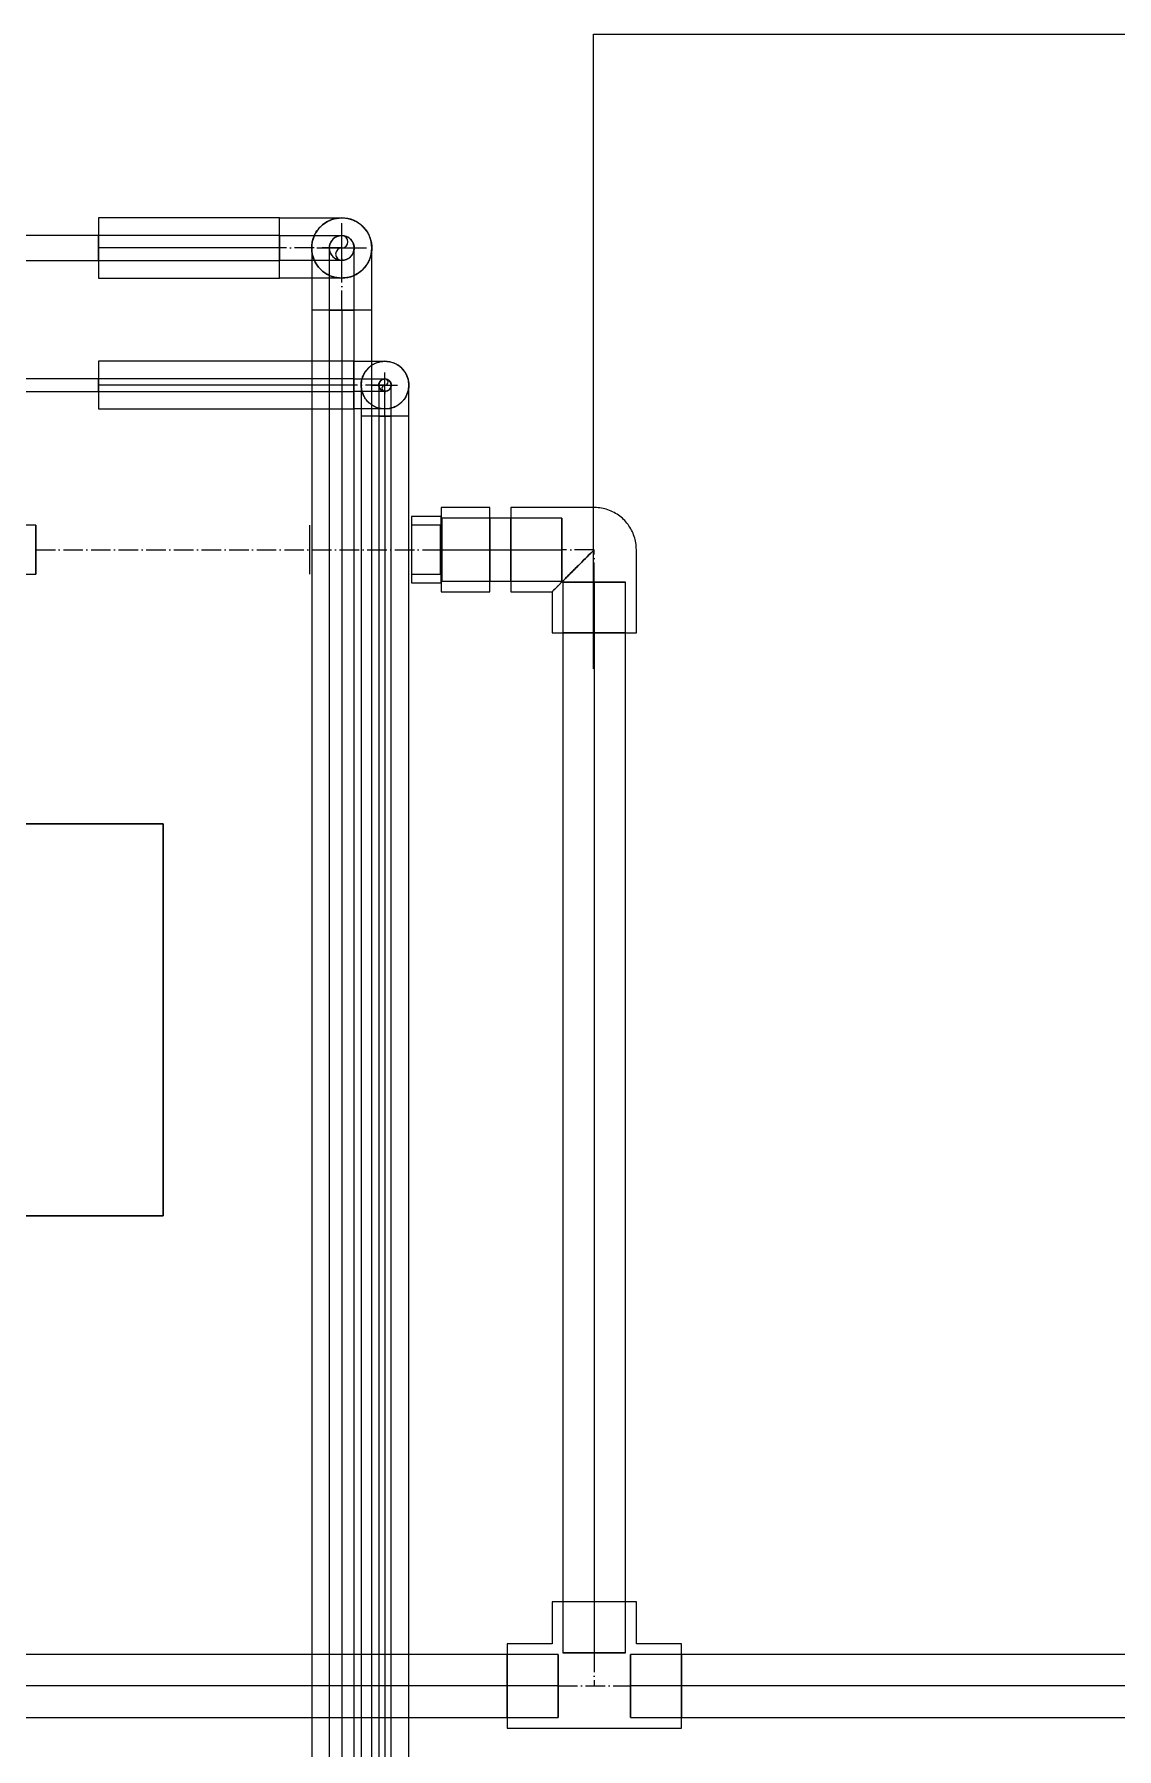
# Model space of a CAD drawing. Header units: millimetres. Extents: x -88595 to 880822, y -1054509 to -148035.
# Drawn here: x 417595 to 418148, y -271455 to -270580 of the extents above; entities that cross this region are included whole.
import ezdxf

# ---------------------------------------------------------------- set-up
doc = ezdxf.new("R2010")
doc.units = ezdxf.units.MM
doc.linetypes.add('$7$ADSK_Осевая', pattern=[14, 10, -2, 0, -2])
doc.linetypes.add('$9$ADSK_Осевая', pattern=[14, 10, -2, 0, -2])
for name, color, linetype, lineweight in [('Изоляция', 7, 'Continuous', 18), ('Марки', 7, 'Continuous', 20), ('Оборудование', 7, 'Continuous', 18), ('Трубопровод', 7, 'Continuous', 18), ('Трубопроводы', 7, 'Continuous', 18)]:
    doc.layers.add(name, color=color, linetype=linetype, lineweight=lineweight)

# ---------------------------------------------------------------- blocks, each defined once
blk = doc.blocks.new('$0$ADSK_Канальный блок кондиционера1 - AD122MJERAB-3267588-В_Координация_3 этаж ОВ3')
at = {"layer": 'Оборудование', "color": 150, "true_color": 0x0080ff}
for p, q in [((432, 587.35), (375, 587.35)), ((432, 574.65), (432, 587.35)), ((432, 574.65), (432, 587.35)), ((375, 574.65), (432, 574.65)), ((432, 514.17), (375, 514.17)), ((375, 507.82), (432, 507.82)), ((432, 507.82), (432, 514.17)), ((432, 507.82), (432, 514.17)), ((400, 439.5), (375, 439.5)), ((400, 414.5), (400, 439.5)), ((400, 414.5), (400, 439.5)), ((375, 414.5), (400, 414.5)), ((465, 287), (375, 287)), ((375, 287), (465, 287)), ((465, 87), (465, 287)), ((465, 287), (465, 87)), ((375, 87), (465, 87)), ((465, 87), (375, 87))]:
    blk.add_line(p, q, dxfattribs=at)
blk = doc.blocks.new('$0$ADSK_МедьПайка_Отвод-гнутая труба - Отвод _гнутая труба_-V53-В_Координация_3 этаж ОВ3')
at = {"layer": 'Трубопроводы', "color": 134, "true_color": 0x00a6a6}
for p, q in [((-5013.97, -7600.93), (-5013.97, -7607.28)), ((-5013.97, -7607.28), (-5013.97, -7613.63))]:
    blk.add_line(p, q, dxfattribs=at)
at = {"layer": 'Трубопроводы', "color": 134, "true_color": 0x00a6a6, "flags": 128}
for points in [[(-5013.97, -7600.93), (-5012.7, -7600.93), (-5011.43, -7600.93), (-5010.16, -7600.93), (-5008.91, -7600.93), (-5007.66, -7600.93), (-5006.42, -7600.93), (-5005.19, -7600.93), (-5003.98, -7600.93), (-5002.78, -7600.93), (-5001.6, -7600.93), (-5000.44, -7600.93), (-4999.3, -7600.93), (-4998.19, -7600.93), (-4997.1, -7600.93), (-4996.04, -7600.93), (-4995, -7600.93), (-4994, -7600.93), (-4993.03, -7600.93), (-4992.09, -7600.93), (-4991.19, -7600.93), (-4990.32, -7600.93), (-4989.49, -7600.93), (-4988.71, -7600.93), (-4987.96, -7600.93), (-4987.25, -7600.93), (-4986.58, -7600.93), (-4985.96, -7600.93), (-4985.39, -7600.93), (-4984.86, -7600.93), (-4984.37, -7600.93), (-4983.94, -7600.93), (-4983.55, -7600.93), (-4983.21, -7600.93), (-4982.92, -7600.93), (-4982.68, -7600.93), (-4982.49, -7600.93), (-4982.35, -7600.93), (-4982.26, -7600.93), (-4982.22, -7600.93)], [(-4988.57, -7607.28), (-4988.56, -7607.03), (-4988.55, -7606.77), (-4988.52, -7606.52), (-4988.48, -7606.27), (-4988.44, -7606.02), (-4988.38, -7605.77), (-4988.32, -7605.53), (-4988.24, -7605.28), (-4988.16, -7605.04), (-4988.06, -7604.81), (-4987.96, -7604.58), (-4987.85, -7604.35), (-4987.73, -7604.13), (-4987.6, -7603.91), (-4987.46, -7603.7), (-4987.31, -7603.49), (-4987.15, -7603.29), (-4986.99, -7603.09), (-4986.82, -7602.91), (-4986.64, -7602.73), (-4986.45, -7602.55), (-4986.26, -7602.39), (-4986.06, -7602.23), (-4985.86, -7602.08), (-4985.65, -7601.94), (-4985.43, -7601.81), (-4985.21, -7601.68), (-4984.98, -7601.57), (-4984.75, -7601.46), (-4984.52, -7601.36), (-4984.28, -7601.28), (-4984.04, -7601.2), (-4983.79, -7601.13), (-4983.54, -7601.07), (-4983.3, -7601.02), (-4983.04, -7600.99), (-4982.79, -7600.96), (-4982.54, -7600.94), (-4982.28, -7600.93), (-4982.22, -7600.93)], [(-4982.22, -7600.93), (-4981.96, -7600.94), (-4981.71, -7600.95), (-4981.46, -7600.98), (-4981.2, -7601.01), (-4980.95, -7601.06), (-4980.71, -7601.11), (-4980.46, -7601.18), (-4980.22, -7601.25), (-4979.98, -7601.34), (-4979.74, -7601.43), (-4979.51, -7601.54), (-4979.28, -7601.65), (-4979.06, -7601.77), (-4978.84, -7601.9), (-4978.63, -7602.04), (-4978.42, -7602.19), (-4978.22, -7602.34), (-4978.03, -7602.51), (-4977.84, -7602.68), (-4977.66, -7602.86), (-4977.49, -7603.04), (-4977.32, -7603.24), (-4977.16, -7603.43), (-4977.01, -7603.64), (-4976.87, -7603.85), (-4976.74, -7604.07), (-4976.62, -7604.29), (-4976.5, -7604.51), (-4976.39, -7604.75), (-4976.3, -7604.98), (-4976.21, -7605.22), (-4976.13, -7605.46), (-4976.06, -7605.71), (-4976.01, -7605.95), (-4975.96, -7606.2), (-4975.92, -7606.45), (-4975.89, -7606.71), (-4975.87, -7606.96), (-4975.87, -7607.21), (-4975.87, -7607.28)], [(-4982.22, -7613.63), (-4982.47, -7613.63), (-4982.72, -7613.61), (-4982.98, -7613.59), (-4983.23, -7613.55), (-4983.48, -7613.5), (-4983.73, -7613.45), (-4983.97, -7613.38), (-4984.21, -7613.31), (-4984.45, -7613.22), (-4984.69, -7613.13), (-4984.92, -7613.03), (-4985.15, -7612.91), (-4985.37, -7612.79), (-4985.59, -7612.66), (-4985.8, -7612.52), (-4986.01, -7612.37), (-4986.21, -7612.22), (-4986.4, -7612.06), (-4986.59, -7611.88), (-4986.77, -7611.71), (-4986.94, -7611.52), (-4987.11, -7611.33), (-4987.27, -7611.13), (-4987.42, -7610.92), (-4987.56, -7610.71), (-4987.69, -7610.5), (-4987.82, -7610.27), (-4987.93, -7610.05), (-4988.04, -7609.82), (-4988.13, -7609.58), (-4988.22, -7609.34), (-4988.3, -7609.1), (-4988.37, -7608.86), (-4988.43, -7608.61), (-4988.47, -7608.36), (-4988.51, -7608.11), (-4988.54, -7607.86), (-4988.56, -7607.6), (-4988.57, -7607.35), (-4988.57, -7607.28)], [(-4975.87, -7607.28), (-4975.87, -7607.54), (-4975.89, -7607.79), (-4975.91, -7608.04), (-4975.95, -7608.29), (-4975.99, -7608.54), (-4976.05, -7608.79), (-4976.11, -7609.04), (-4976.19, -7609.28), (-4976.27, -7609.52), (-4976.37, -7609.75), (-4976.47, -7609.99), (-4976.58, -7610.21), (-4976.71, -7610.44), (-4976.84, -7610.65), (-4976.97, -7610.87), (-4977.12, -7611.07), (-4977.28, -7611.27), (-4977.44, -7611.47), (-4977.61, -7611.66), (-4977.79, -7611.84), (-4977.98, -7612.01), (-4978.17, -7612.18), (-4978.37, -7612.33), (-4978.57, -7612.48), (-4978.78, -7612.62), (-4979, -7612.76), (-4979.22, -7612.88), (-4979.45, -7613), (-4979.68, -7613.1), (-4979.91, -7613.2), (-4980.15, -7613.29), (-4980.4, -7613.36), (-4980.64, -7613.43), (-4980.89, -7613.49), (-4981.14, -7613.54), (-4981.39, -7613.58), (-4981.64, -7613.61), (-4981.89, -7613.62), (-4982.15, -7613.63), (-4982.22, -7613.63)], [(-4982.22, -7613.63), (-4982.24, -7613.63), (-4982.32, -7613.63), (-4982.44, -7613.63), (-4982.62, -7613.63), (-4982.85, -7613.63), (-4983.13, -7613.63), (-4983.45, -7613.63), (-4983.83, -7613.63), (-4984.25, -7613.63), (-4984.72, -7613.63), (-4985.24, -7613.63), (-4985.8, -7613.63), (-4986.41, -7613.63), (-4987.07, -7613.63), (-4987.76, -7613.63), (-4988.5, -7613.63), (-4989.28, -7613.63), (-4990.1, -7613.63), (-4990.95, -7613.63), (-4991.85, -7613.63), (-4992.77, -7613.63), (-4993.74, -7613.63), (-4994.73, -7613.63), (-4995.76, -7613.63), (-4996.81, -7613.63), (-4997.89, -7613.63), (-4999, -7613.63), (-5000.13, -7613.63), (-5001.29, -7613.63), (-5002.46, -7613.63), (-5003.65, -7613.63), (-5004.86, -7613.63), (-5006.09, -7613.63), (-5007.32, -7613.63), (-5008.57, -7613.63), (-5009.82, -7613.63), (-5011.09, -7613.63), (-5012.35, -7613.63), (-5013.62, -7613.63), (-5013.97, -7613.63)]]:
    blk.add_lwpolyline(points, dxfattribs=at)
at = {"layer": 'Трубопроводы', "color": 134, "true_color": 0x00a6a6}
for start, end in [(0, 180), (180, 0)]:
    blk.add_arc((-4982.22, -7607.28), 6.35, start, end, dxfattribs=at)
blk = doc.blocks.new('$0$ADSK_МедьПайка_Отвод-гнутая труба - Отвод _гнутая труба_-V52-В_Координация_3 этаж ОВ3')
at = {"layer": 'Трубопроводы', "color": 190, "true_color": 0x8000ff}
for p, q in [((-4976.02, -7674.11), (-4976.02, -7677.28)), ((-4976.02, -7677.28), (-4976.02, -7680.46))]:
    blk.add_line(p, q, dxfattribs=at)
at = {"layer": 'Трубопроводы', "color": 190, "true_color": 0x8000ff, "flags": 128}
for points in [[(-4976.02, -7674.11), (-4975.38, -7674.11), (-4974.75, -7674.11), (-4974.12, -7674.11), (-4973.49, -7674.11), (-4972.86, -7674.11), (-4972.24, -7674.11), (-4971.63, -7674.11), (-4971.02, -7674.11), (-4970.42, -7674.11), (-4969.83, -7674.11), (-4969.25, -7674.11), (-4968.69, -7674.11), (-4968.13, -7674.11), (-4967.58, -7674.11), (-4967.05, -7674.11), (-4966.54, -7674.11), (-4966.03, -7674.11), (-4965.55, -7674.11), (-4965.08, -7674.11), (-4964.63, -7674.11), (-4964.19, -7674.11), (-4963.78, -7674.11), (-4963.39, -7674.11), (-4963.01, -7674.11), (-4962.66, -7674.11), (-4962.33, -7674.11), (-4962.01, -7674.11), (-4961.73, -7674.11), (-4961.46, -7674.11), (-4961.22, -7674.11), (-4961, -7674.11), (-4960.81, -7674.11), (-4960.64, -7674.11), (-4960.49, -7674.11), (-4960.37, -7674.11), (-4960.28, -7674.11), (-4960.21, -7674.11), (-4960.16, -7674.11), (-4960.14, -7674.11)], [(-4963.32, -7677.28), (-4963.31, -7677.15), (-4963.31, -7677.03), (-4963.29, -7676.9), (-4963.28, -7676.78), (-4963.25, -7676.65), (-4963.22, -7676.53), (-4963.19, -7676.4), (-4963.15, -7676.28), (-4963.11, -7676.16), (-4963.07, -7676.04), (-4963.01, -7675.93), (-4962.96, -7675.82), (-4962.9, -7675.7), (-4962.83, -7675.59), (-4962.76, -7675.49), (-4962.69, -7675.39), (-4962.61, -7675.28), (-4962.53, -7675.19), (-4962.44, -7675.09), (-4962.35, -7675), (-4962.26, -7674.92), (-4962.16, -7674.83), (-4962.06, -7674.76), (-4961.96, -7674.68), (-4961.86, -7674.61), (-4961.75, -7674.54), (-4961.64, -7674.48), (-4961.52, -7674.42), (-4961.41, -7674.37), (-4961.29, -7674.32), (-4961.17, -7674.28), (-4961.05, -7674.24), (-4960.93, -7674.21), (-4960.81, -7674.18), (-4960.68, -7674.15), (-4960.55, -7674.13), (-4960.43, -7674.12), (-4960.3, -7674.11), (-4960.18, -7674.11), (-4960.14, -7674.11)], [(-4960.14, -7674.11), (-4960.01, -7674.11), (-4959.89, -7674.12), (-4959.76, -7674.13), (-4959.64, -7674.15), (-4959.51, -7674.17), (-4959.39, -7674.2), (-4959.26, -7674.23), (-4959.14, -7674.27), (-4959.02, -7674.31), (-4958.9, -7674.36), (-4958.79, -7674.41), (-4958.67, -7674.47), (-4958.56, -7674.53), (-4958.45, -7674.59), (-4958.35, -7674.66), (-4958.24, -7674.73), (-4958.14, -7674.81), (-4958.05, -7674.89), (-4957.95, -7674.98), (-4957.86, -7675.07), (-4957.78, -7675.16), (-4957.69, -7675.26), (-4957.61, -7675.36), (-4957.54, -7675.46), (-4957.47, -7675.57), (-4957.4, -7675.67), (-4957.34, -7675.78), (-4957.28, -7675.9), (-4957.23, -7676.01), (-4957.18, -7676.13), (-4957.14, -7676.25), (-4957.1, -7676.37), (-4957.07, -7676.49), (-4957.04, -7676.62), (-4957.01, -7676.74), (-4956.99, -7676.87), (-4956.98, -7676.99), (-4956.97, -7677.12), (-4956.97, -7677.25), (-4956.97, -7677.28)], [(-4960.14, -7680.46), (-4960.15, -7680.46), (-4960.19, -7680.46), (-4960.26, -7680.46), (-4960.34, -7680.46), (-4960.46, -7680.46), (-4960.6, -7680.46), (-4960.76, -7680.46), (-4960.95, -7680.46), (-4961.16, -7680.46), (-4961.39, -7680.46), (-4961.65, -7680.46), (-4961.93, -7680.46), (-4962.24, -7680.46), (-4962.57, -7680.46), (-4962.91, -7680.46), (-4963.28, -7680.46), (-4963.67, -7680.46), (-4964.08, -7680.46), (-4964.51, -7680.46), (-4964.96, -7680.46), (-4965.42, -7680.46), (-4965.9, -7680.46), (-4966.4, -7680.46), (-4966.91, -7680.46), (-4967.44, -7680.46), (-4967.98, -7680.46), (-4968.53, -7680.46), (-4969.1, -7680.46), (-4969.68, -7680.46), (-4970.26, -7680.46), (-4970.86, -7680.46), (-4971.46, -7680.46), (-4972.08, -7680.46), (-4972.69, -7680.46), (-4973.32, -7680.46), (-4973.95, -7680.46), (-4974.58, -7680.46), (-4975.21, -7680.46), (-4975.84, -7680.46), (-4976.02, -7680.46)], [(-4960.14, -7680.46), (-4960.27, -7680.45), (-4960.39, -7680.45), (-4960.52, -7680.43), (-4960.65, -7680.42), (-4960.77, -7680.39), (-4960.9, -7680.37), (-4961.02, -7680.33), (-4961.14, -7680.3), (-4961.26, -7680.25), (-4961.38, -7680.21), (-4961.49, -7680.15), (-4961.61, -7680.1), (-4961.72, -7680.04), (-4961.83, -7679.97), (-4961.93, -7679.9), (-4962.04, -7679.83), (-4962.14, -7679.75), (-4962.23, -7679.67), (-4962.33, -7679.58), (-4962.42, -7679.49), (-4962.51, -7679.4), (-4962.59, -7679.3), (-4962.67, -7679.2), (-4962.74, -7679.1), (-4962.81, -7679), (-4962.88, -7678.89), (-4962.94, -7678.78), (-4963, -7678.66), (-4963.05, -7678.55), (-4963.1, -7678.43), (-4963.14, -7678.31), (-4963.18, -7678.19), (-4963.22, -7678.07), (-4963.25, -7677.95), (-4963.27, -7677.82), (-4963.29, -7677.7), (-4963.3, -7677.57), (-4963.31, -7677.44), (-4963.32, -7677.32), (-4963.32, -7677.28)], [(-4956.97, -7677.28), (-4956.97, -7677.41), (-4956.98, -7677.53), (-4956.99, -7677.66), (-4957.01, -7677.79), (-4957.03, -7677.91), (-4957.06, -7678.04), (-4957.09, -7678.16), (-4957.13, -7678.28), (-4957.17, -7678.4), (-4957.22, -7678.52), (-4957.27, -7678.63), (-4957.32, -7678.75), (-4957.39, -7678.86), (-4957.45, -7678.97), (-4957.52, -7679.07), (-4957.59, -7679.18), (-4957.67, -7679.28), (-4957.75, -7679.37), (-4957.84, -7679.47), (-4957.93, -7679.56), (-4958.02, -7679.65), (-4958.12, -7679.73), (-4958.22, -7679.81), (-4958.32, -7679.88), (-4958.43, -7679.95), (-4958.53, -7680.02), (-4958.64, -7680.08), (-4958.76, -7680.14), (-4958.87, -7680.19), (-4958.99, -7680.24), (-4959.11, -7680.28), (-4959.23, -7680.32), (-4959.35, -7680.36), (-4959.48, -7680.39), (-4959.6, -7680.41), (-4959.73, -7680.43), (-4959.85, -7680.44), (-4959.98, -7680.45), (-4960.11, -7680.46), (-4960.14, -7680.46)]]:
    blk.add_lwpolyline(points, dxfattribs=at)
at = {"layer": 'Трубопроводы', "color": 190, "true_color": 0x8000ff}
for start, end in [(0, 180), (180, 0)]:
    blk.add_arc((-4960.14, -7677.28), 3.18, start, end, dxfattribs=at)
blk = doc.blocks.new('$0$ADSK_МедьПайка_Отвод-гнутая труба - Отвод _гнутая труба_-V51-В_Координация_3 этаж ОВ3')
at = {"layer": 'Трубопроводы', "color": 190, "true_color": 0x8000ff}
for p, q in [((7806.68, -7693.16), (7809.86, -7693.16)), ((7809.86, -7693.16), (7813.03, -7693.16))]:
    blk.add_line(p, q, dxfattribs=at)
at = {"layer": 'Трубопроводы', "color": 190, "true_color": 0x8000ff, "flags": 128}
for points in [[(7806.68, -7677.28), (7806.68, -7677.29), (7806.68, -7677.33), (7806.68, -7677.4), (7806.68, -7677.48), (7806.68, -7677.6), (7806.68, -7677.74), (7806.68, -7677.9), (7806.68, -7678.09), (7806.68, -7678.3), (7806.68, -7678.53), (7806.68, -7678.79), (7806.68, -7679.08), (7806.68, -7679.38), (7806.68, -7679.71), (7806.68, -7680.05), (7806.68, -7680.42), (7806.68, -7680.81), (7806.68, -7681.22), (7806.68, -7681.65), (7806.68, -7682.1), (7806.68, -7682.56), (7806.68, -7683.04), (7806.68, -7683.54), (7806.68, -7684.05), (7806.68, -7684.58), (7806.68, -7685.12), (7806.68, -7685.67), (7806.68, -7686.24), (7806.68, -7686.82), (7806.68, -7687.4), (7806.68, -7688), (7806.68, -7688.6), (7806.68, -7689.22), (7806.68, -7689.83), (7806.68, -7690.46), (7806.68, -7691.09), (7806.68, -7691.72), (7806.68, -7692.35), (7806.68, -7692.98), (7806.68, -7693.16)], [(7813.03, -7693.16), (7813.03, -7692.52), (7813.03, -7691.89), (7813.03, -7691.26), (7813.03, -7690.63), (7813.03, -7690), (7813.03, -7689.38), (7813.03, -7688.77), (7813.03, -7688.16), (7813.03, -7687.56), (7813.03, -7686.97), (7813.03, -7686.39), (7813.03, -7685.83), (7813.03, -7685.27), (7813.03, -7684.72), (7813.03, -7684.19), (7813.03, -7683.68), (7813.03, -7683.17), (7813.03, -7682.69), (7813.03, -7682.22), (7813.03, -7681.77), (7813.03, -7681.34), (7813.03, -7680.92), (7813.03, -7680.53), (7813.03, -7680.15), (7813.03, -7679.8), (7813.03, -7679.47), (7813.03, -7679.16), (7813.03, -7678.87), (7813.03, -7678.6), (7813.03, -7678.36), (7813.03, -7678.14), (7813.03, -7677.95), (7813.03, -7677.78), (7813.03, -7677.63), (7813.03, -7677.51), (7813.03, -7677.42), (7813.03, -7677.35), (7813.03, -7677.3), (7813.03, -7677.28)]]:
    blk.add_lwpolyline(points, dxfattribs=at)
at = {"layer": 'Трубопроводы', "color": 190, "true_color": 0x8000ff}
for start, end in [(90, 270), (270, 90)]:
    blk.add_arc((7809.86, -7677.28), 3.18, start, end, dxfattribs=at)
blk = doc.blocks.new('$0$ADSK_МедьПайка_Отвод-гнутая труба - Отвод _гнутая труба_-V48-В_Координация_3 этаж ОВ3')
at = {"layer": 'Трубопроводы', "color": 134, "true_color": 0x00a6a6}
for p, q in [((7781.43, -7639.03), (7787.78, -7639.03)), ((7787.78, -7639.03), (7794.13, -7639.03))]:
    blk.add_line(p, q, dxfattribs=at)
at = {"layer": 'Трубопроводы', "color": 134, "true_color": 0x00a6a6, "flags": 128}
for points in [[(7781.43, -7607.28), (7781.43, -7607.31), (7781.43, -7607.38), (7781.43, -7607.51), (7781.43, -7607.69), (7781.43, -7607.91), (7781.43, -7608.19), (7781.43, -7608.52), (7781.43, -7608.89), (7781.43, -7609.32), (7781.43, -7609.79), (7781.43, -7610.31), (7781.43, -7610.87), (7781.43, -7611.48), (7781.43, -7612.13), (7781.43, -7612.83), (7781.43, -7613.56), (7781.43, -7614.34), (7781.43, -7615.16), (7781.43, -7616.02), (7781.43, -7616.91), (7781.43, -7617.84), (7781.43, -7618.8), (7781.43, -7619.8), (7781.43, -7620.82), (7781.43, -7621.88), (7781.43, -7622.96), (7781.43, -7624.07), (7781.43, -7625.2), (7781.43, -7626.35), (7781.43, -7627.53), (7781.43, -7628.72), (7781.43, -7629.93), (7781.43, -7631.15), (7781.43, -7632.39), (7781.43, -7633.63), (7781.43, -7634.89), (7781.43, -7636.15), (7781.43, -7637.42), (7781.43, -7638.69), (7781.43, -7639.03)], [(7794.13, -7639.03), (7794.13, -7637.76), (7794.13, -7636.49), (7794.13, -7635.23), (7794.13, -7633.97), (7794.13, -7632.72), (7794.13, -7631.48), (7794.13, -7630.26), (7794.13, -7629.04), (7794.13, -7627.85), (7794.13, -7626.67), (7794.13, -7625.51), (7794.13, -7624.37), (7794.13, -7623.26), (7794.13, -7622.17), (7794.13, -7621.1), (7794.13, -7620.07), (7794.13, -7619.07), (7794.13, -7618.1), (7794.13, -7617.16), (7794.13, -7616.26), (7794.13, -7615.39), (7794.13, -7614.56), (7794.13, -7613.77), (7794.13, -7613.02), (7794.13, -7612.31), (7794.13, -7611.65), (7794.13, -7611.03), (7794.13, -7610.45), (7794.13, -7609.92), (7794.13, -7609.44), (7794.13, -7609), (7794.13, -7608.61), (7794.13, -7608.27), (7794.13, -7607.98), (7794.13, -7607.74), (7794.13, -7607.55), (7794.13, -7607.41), (7794.13, -7607.32), (7794.13, -7607.28)]]:
    blk.add_lwpolyline(points, dxfattribs=at)
at = {"layer": 'Трубопроводы', "color": 134, "true_color": 0x00a6a6}
for start, end in [(90, 270), (270, 90)]:
    blk.add_arc((7787.78, -7607.28), 6.35, start, end, dxfattribs=at)
blk = doc.blocks.new('$0$ADSK_Полипропилен_Отвод - Универсальный-3258870-В_Координация_3 этаж ОВ3')
at = {"layer": 'Трубопроводы', "color": 24, "true_color": 0xa52900}
for p, q in [((-21.5, 42.5), (-21.5, 21.5)), ((21.5, 42.5), (-21.5, 42.5)), ((21.5, 42.5), (-21.5, 42.5)), ((-16, 42.5), (-16, 16.5)), ((-16, 42.5), (0, 42.5)), ((0, 42.5), (16, 42.5)), ((16, 16.5), (16, 42.5)), ((21.5, 0), (21.5, 42.5)), ((-21.5, 21.5), (-42.5, 21.5)), ((-42.5, 21.5), (-42.5, -21.5)), ((-42.5, 21.5), (-42.5, -21.5)), ((-16.5, 16), (-42.5, 16)), ((-42.5, 0), (-42.5, 16)), ((-16.5, 16), (-16.5, 0)), ((0, 16.5), (-16, 16.5)), ((16, 16.5), (0, 16.5)), ((-16.5, 0), (-16.5, -16)), ((-42.5, -16), (-42.5, 0)), ((-42.5, -16), (-16.5, -16)), ((-42.5, -21.5), (0, -21.5))]:
    blk.add_line(p, q, dxfattribs=at)
at = {"layer": 'Трубопроводы', "color": 24, "true_color": 0xa52900, "flags": 128}
blk.add_lwpolyline([(0, -21.5), (0.86, -21.48), (1.72, -21.43), (2.57, -21.35), (3.43, -21.23), (4.27, -21.07), (5.11, -20.88), (5.94, -20.66), (6.76, -20.41), (7.57, -20.12), (8.37, -19.8), (9.16, -19.45), (9.93, -19.07), (10.68, -18.66), (11.42, -18.22), (12.14, -17.74), (12.84, -17.25), (13.52, -16.72), (14.18, -16.16), (14.81, -15.58), (15.42, -14.98), (16.01, -14.35), (16.57, -13.7), (17.11, -13.03), (17.61, -12.33), (18.09, -11.62), (18.54, -10.88), (18.96, -10.13), (19.35, -9.37), (19.71, -8.59), (20.04, -7.79), (20.33, -6.98), (20.6, -6.16), (20.83, -5.34), (21.02, -4.5), (21.19, -3.65), (21.32, -2.8), (21.41, -1.95), (21.47, -1.09), (21.5, -0.23), (21.5, 0)], dxfattribs=at)
at = {"layer": 'Трубопроводы', "color": 24, "true_color": 0xa52900}
for points, knots in [([(0, 0), (-1.21, 1.2), (-3.62, 3.62), (-6.6, 6.6), (-8.93, 8.92), (-10.63, 10.63), (-12.01, 12.02), (-13.09, 13.09), (-13.88, 13.88), (-14.65, 14.65), (-15.4, 15.4), (-16.12, 16.12), (-16.81, 16.81), (-17.47, 17.48), (-18.11, 18.11), (-18.7, 18.7), (-19.24, 19.24), (-19.74, 19.74), (-20.34, 20.34), (-20.95, 20.94), (-21.37, 21.39), (-21.49, 21.5), (-21.5, 21.5)], [0, 0, 0, 0, 0.125, 0.25, 0.3125, 0.375, 0.4375, 0.46875, 0.5, 0.53125, 0.5625, 0.59375, 0.625, 0.65625, 0.6875, 0.71875, 0.75, 0.78125, 0.8125, 0.875, 0.9375, 1, 1, 1, 1]), ([(-21.5, 21.5), (-21.49, 21.5), (-21.37, 21.39), (-20.95, 20.94), (-20.34, 20.34), (-19.74, 19.74), (-19.24, 19.24), (-18.7, 18.7), (-18.11, 18.11), (-17.47, 17.48), (-16.81, 16.81), (-16.12, 16.12), (-15.4, 15.4), (-14.65, 14.65), (-13.88, 13.88), (-13.09, 13.09), (-12.01, 12.02), (-10.63, 10.63), (-8.93, 8.92), (-6.6, 6.6), (-3.62, 3.62), (-1.21, 1.2), (0, 0)], [0, 0, 0, 0, 0.0625, 0.125, 0.1875, 0.21875, 0.25, 0.28125, 0.3125, 0.34375, 0.375, 0.40625, 0.4375, 0.46875, 0.5, 0.53125, 0.5625, 0.625, 0.6875, 0.75, 0.875, 1, 1, 1, 1])]:
    blk.add_open_spline(points, degree=3, knots=knots, dxfattribs=at)
blk = doc.blocks.new('$0$ADSK_M_Трубы - Диаметр_8-160846-В_Координация_3 этаж ОВ3')
at = {"layer": 'Марки'}
blk.add_line((0, 0), (8, 0), dxfattribs=at)

msp = doc.modelspace()

# ---------------------------------------------------------------- linework, layer by layer
at = {"layer": 'Изоляция', "color": 134, "true_color": 0x00a6a6}
for p, q in [((417720.26, -270674.13), (417627.81, -270674.13)), ((417627.81, -270674.13), (417627.81, -270704.83)), ((417720.26, -270704.83), (417720.26, -270674.13)), ((417627.81, -270704.83), (417720.26, -270704.83)), ((417736.66, -270721.23), (417736.66, -272966.71)), ((417767.36, -270721.23), (417736.66, -270721.23)), ((417767.36, -272966.71), (417767.36, -270721.23))]:
    msp.add_line(p, q, dxfattribs=at)
at = {"layer": 'Изоляция', "color": 190, "true_color": 0x8000ff}
for p, q in [((417758.21, -270747.31), (417627.81, -270747.31)), ((417627.81, -270747.31), (417627.81, -270771.66)), ((417758.21, -270771.66), (417758.21, -270747.31)), ((417627.81, -270771.66), (417758.21, -270771.66)), ((417761.91, -270775.36), (417761.91, -273069.89)), ((417786.26, -270775.36), (417761.91, -270775.36)), ((417786.26, -273069.89), (417786.26, -270775.36))]:
    msp.add_line(p, q, dxfattribs=at)
at = {"layer": 'Изоляция', "color": 134, "true_color": 0x00a6a6, "flags": 128}
for points in [[(417720.26, -270674.13), (417721.53, -270674.13), (417722.8, -270674.13), (417724.06, -270674.13), (417725.32, -270674.13), (417726.57, -270674.13), (417727.81, -270674.13), (417729.04, -270674.13), (417730.25, -270674.13), (417731.45, -270674.13), (417732.63, -270674.13), (417733.79, -270674.13), (417734.92, -270674.13), (417736.04, -270674.13), (417737.13, -270674.13), (417738.19, -270674.13), (417739.22, -270674.13), (417740.23, -270674.13), (417741.2, -270674.13), (417742.14, -270674.13), (417743.04, -270674.13), (417743.91, -270674.13), (417744.73, -270674.13), (417745.52, -270674.13), (417746.27, -270674.13), (417746.98, -270674.13), (417747.64, -270674.13), (417748.27, -270674.13), (417748.84, -270674.13), (417749.37, -270674.13), (417749.86, -270674.13), (417750.29, -270674.13), (417750.68, -270674.13), (417751.02, -270674.13), (417751.31, -270674.13), (417751.55, -270674.13), (417751.74, -270674.13), (417751.88, -270674.13), (417751.97, -270674.13), (417752.01, -270674.13)], [(417736.66, -270689.48), (417736.68, -270688.87), (417736.71, -270688.26), (417736.77, -270687.64), (417736.86, -270687.04), (417736.97, -270686.43), (417737.1, -270685.83), (417737.26, -270685.24), (417737.44, -270684.65), (417737.65, -270684.07), (417737.87, -270683.5), (417738.13, -270682.94), (417738.4, -270682.39), (417738.69, -270681.85), (417739.01, -270681.33), (417739.34, -270680.81), (417739.7, -270680.32), (417740.08, -270679.83), (417740.47, -270679.36), (417740.89, -270678.91), (417741.32, -270678.47), (417741.77, -270678.05), (417742.23, -270677.65), (417742.71, -270677.27), (417743.21, -270676.91), (417743.72, -270676.57), (417744.24, -270676.24), (417744.78, -270675.94), (417745.33, -270675.67), (417745.88, -270675.41), (417746.45, -270675.18), (417747.03, -270674.96), (417747.61, -270674.78), (417748.2, -270674.61), (417748.8, -270674.47), (417749.4, -270674.36), (417750.01, -270674.26), (417750.62, -270674.2), (417751.23, -270674.15), (417751.85, -270674.13), (417752.01, -270674.13)], [(417752.01, -270674.13), (417752.63, -270674.14), (417753.24, -270674.18), (417753.85, -270674.24), (417754.46, -270674.33), (417755.06, -270674.44), (417755.66, -270674.57), (417756.26, -270674.73), (417756.84, -270674.91), (417757.42, -270675.12), (417757.99, -270675.34), (417758.55, -270675.59), (417759.1, -270675.87), (417759.64, -270676.16), (417760.17, -270676.48), (417760.68, -270676.81), (417761.18, -270677.17), (417761.67, -270677.55), (417762.13, -270677.94), (417762.59, -270678.36), (417763.02, -270678.79), (417763.44, -270679.24), (417763.84, -270679.7), (417764.23, -270680.18), (417764.59, -270680.68), (417764.93, -270681.19), (417765.25, -270681.71), (417765.55, -270682.25), (417765.83, -270682.79), (417766.09, -270683.35), (417766.32, -270683.92), (417766.53, -270684.5), (417766.72, -270685.08), (417766.88, -270685.67), (417767.02, -270686.27), (417767.14, -270686.87), (417767.23, -270687.48), (417767.3, -270688.09), (417767.34, -270688.7), (417767.36, -270689.32), (417767.36, -270689.48)], [(417752.01, -270704.83), (417751.4, -270704.82), (417750.79, -270704.78), (417750.18, -270704.72), (417749.57, -270704.64), (417748.96, -270704.53), (417748.36, -270704.39), (417747.77, -270704.23), (417747.18, -270704.05), (417746.61, -270703.85), (417746.04, -270703.62), (417745.48, -270703.37), (417744.92, -270703.1), (417744.39, -270702.8), (417743.86, -270702.49), (417743.35, -270702.15), (417742.85, -270701.79), (417742.36, -270701.42), (417741.89, -270701.02), (417741.44, -270700.61), (417741, -270700.18), (417740.58, -270699.73), (417740.18, -270699.26), (417739.8, -270698.78), (417739.44, -270698.29), (417739.1, -270697.78), (417738.78, -270697.25), (417738.48, -270696.72), (417738.2, -270696.17), (417737.94, -270695.61), (417737.71, -270695.04), (417737.5, -270694.47), (417737.31, -270693.88), (417737.14, -270693.29), (417737, -270692.69), (417736.89, -270692.09), (417736.79, -270691.48), (417736.73, -270690.87), (417736.68, -270690.26), (417736.66, -270689.65), (417736.66, -270689.48)], [(417736.66, -270689.48), (417736.66, -270689.51), (417736.66, -270689.58), (417736.66, -270689.71), (417736.66, -270689.89), (417736.66, -270690.11), (417736.66, -270690.39), (417736.66, -270690.72), (417736.66, -270691.09), (417736.66, -270691.52), (417736.66, -270691.99), (417736.66, -270692.51), (417736.66, -270693.07), (417736.66, -270693.68), (417736.66, -270694.33), (417736.66, -270695.03), (417736.66, -270695.77), (417736.66, -270696.54), (417736.66, -270697.36), (417736.66, -270698.22), (417736.66, -270699.11), (417736.66, -270700.04), (417736.66, -270701), (417736.66, -270702), (417736.66, -270703.02), (417736.66, -270704.08), (417736.66, -270705.16), (417736.66, -270706.27), (417736.66, -270707.4), (417736.66, -270708.55), (417736.66, -270709.73), (417736.66, -270710.92), (417736.66, -270712.13), (417736.66, -270713.35), (417736.66, -270714.59), (417736.66, -270715.84), (417736.66, -270717.09), (417736.66, -270718.35), (417736.66, -270719.62), (417736.66, -270720.89), (417736.66, -270721.23)], [(417767.36, -270689.48), (417767.35, -270690.1), (417767.31, -270690.71), (417767.25, -270691.32), (417767.17, -270691.93), (417767.06, -270692.53), (417766.92, -270693.13), (417766.77, -270693.72), (417766.58, -270694.31), (417766.38, -270694.89), (417766.15, -270695.46), (417765.9, -270696.02), (417765.63, -270696.57), (417765.33, -270697.11), (417765.02, -270697.64), (417764.68, -270698.15), (417764.33, -270698.65), (417763.95, -270699.13), (417763.55, -270699.6), (417763.14, -270700.06), (417762.71, -270700.49), (417762.26, -270700.91), (417761.79, -270701.31), (417761.31, -270701.69), (417760.82, -270702.06), (417760.31, -270702.4), (417759.78, -270702.72), (417759.25, -270703.02), (417758.7, -270703.3), (417758.14, -270703.55), (417757.58, -270703.79), (417757, -270704), (417756.41, -270704.19), (417755.82, -270704.35), (417755.23, -270704.49), (417754.62, -270704.61), (417754.02, -270704.7), (417753.41, -270704.77), (417752.79, -270704.81), (417752.18, -270704.83), (417752.01, -270704.83)], [(417767.36, -270721.23), (417767.36, -270719.96), (417767.36, -270718.69), (417767.36, -270717.43), (417767.36, -270716.17), (417767.36, -270714.92), (417767.36, -270713.68), (417767.36, -270712.46), (417767.36, -270711.24), (417767.36, -270710.05), (417767.36, -270708.87), (417767.36, -270707.71), (417767.36, -270706.57), (417767.36, -270705.46), (417767.36, -270704.37), (417767.36, -270703.3), (417767.36, -270702.27), (417767.36, -270701.27), (417767.36, -270700.3), (417767.36, -270699.36), (417767.36, -270698.46), (417767.36, -270697.59), (417767.36, -270696.76), (417767.36, -270695.97), (417767.36, -270695.22), (417767.36, -270694.52), (417767.36, -270693.85), (417767.36, -270693.23), (417767.36, -270692.65), (417767.36, -270692.12), (417767.36, -270691.64), (417767.36, -270691.2), (417767.36, -270690.82), (417767.36, -270690.48), (417767.36, -270690.18), (417767.36, -270689.94), (417767.36, -270689.75), (417767.36, -270689.61), (417767.36, -270689.52), (417767.36, -270689.48)], [(417752.01, -270704.83), (417751.99, -270704.83), (417751.91, -270704.83), (417751.78, -270704.83), (417751.61, -270704.83), (417751.38, -270704.83), (417751.1, -270704.83), (417750.78, -270704.83), (417750.4, -270704.83), (417749.98, -270704.83), (417749.51, -270704.83), (417748.99, -270704.83), (417748.43, -270704.83), (417747.82, -270704.83), (417747.16, -270704.83), (417746.47, -270704.83), (417745.73, -270704.83), (417744.95, -270704.83), (417744.13, -270704.83), (417743.28, -270704.83), (417742.38, -270704.83), (417741.46, -270704.83), (417740.49, -270704.83), (417739.5, -270704.83), (417738.47, -270704.83), (417737.42, -270704.83), (417736.34, -270704.83), (417735.23, -270704.83), (417734.1, -270704.83), (417732.94, -270704.83), (417731.77, -270704.83), (417730.58, -270704.83), (417729.37, -270704.83), (417728.14, -270704.83), (417726.91, -270704.83), (417725.66, -270704.83), (417724.4, -270704.83), (417723.14, -270704.83), (417721.88, -270704.83), (417720.61, -270704.83), (417720.26, -270704.83)]]:
    msp.add_lwpolyline(points, dxfattribs=at)
at = {"layer": 'Изоляция', "color": 190, "true_color": 0x8000ff, "flags": 128}
for points in [[(417758.21, -270747.31), (417758.85, -270747.31), (417759.48, -270747.31), (417760.11, -270747.31), (417760.74, -270747.31), (417761.37, -270747.31), (417761.99, -270747.31), (417762.6, -270747.31), (417763.21, -270747.31), (417763.81, -270747.31), (417764.4, -270747.31), (417764.97, -270747.31), (417765.54, -270747.31), (417766.1, -270747.31), (417766.65, -270747.31), (417767.18, -270747.31), (417767.69, -270747.31), (417768.2, -270747.31), (417768.68, -270747.31), (417769.15, -270747.31), (417769.6, -270747.31), (417770.03, -270747.31), (417770.45, -270747.31), (417770.84, -270747.31), (417771.22, -270747.31), (417771.57, -270747.31), (417771.9, -270747.31), (417772.21, -270747.31), (417772.5, -270747.31), (417772.77, -270747.31), (417773.01, -270747.31), (417773.23, -270747.31), (417773.42, -270747.31), (417773.59, -270747.31), (417773.74, -270747.31), (417773.86, -270747.31), (417773.95, -270747.31), (417774.02, -270747.31), (417774.07, -270747.31), (417774.09, -270747.31)], [(417761.91, -270759.48), (417761.92, -270759), (417761.95, -270758.51), (417762, -270758.02), (417762.07, -270757.54), (417762.16, -270757.06), (417762.26, -270756.59), (417762.39, -270756.12), (417762.53, -270755.65), (417762.69, -270755.19), (417762.87, -270754.74), (417763.07, -270754.3), (417763.29, -270753.86), (417763.52, -270753.43), (417763.77, -270753.01), (417764.04, -270752.61), (417764.32, -270752.21), (417764.62, -270751.83), (417764.93, -270751.45), (417765.26, -270751.09), (417765.61, -270750.75), (417765.96, -270750.42), (417766.33, -270750.1), (417766.71, -270749.8), (417767.11, -270749.51), (417767.51, -270749.24), (417767.92, -270748.98), (417768.35, -270748.74), (417768.78, -270748.52), (417769.23, -270748.32), (417769.68, -270748.13), (417770.13, -270747.97), (417770.6, -270747.82), (417771.07, -270747.69), (417771.54, -270747.58), (417772.02, -270747.48), (417772.5, -270747.41), (417772.98, -270747.36), (417773.47, -270747.32), (417773.96, -270747.31), (417774.09, -270747.31)], [(417774.09, -270747.31), (417774.58, -270747.32), (417775.06, -270747.35), (417775.55, -270747.39), (417776.03, -270747.46), (417776.51, -270747.55), (417776.98, -270747.66), (417777.45, -270747.78), (417777.92, -270747.93), (417778.38, -270748.09), (417778.83, -270748.27), (417779.27, -270748.47), (417779.71, -270748.68), (417780.14, -270748.92), (417780.56, -270749.17), (417780.96, -270749.43), (417781.36, -270749.72), (417781.74, -270750.02), (417782.12, -270750.33), (417782.48, -270750.66), (417782.82, -270751), (417783.15, -270751.36), (417783.47, -270751.72), (417783.77, -270752.11), (417784.06, -270752.5), (417784.33, -270752.9), (417784.59, -270753.32), (417784.83, -270753.74), (417785.05, -270754.18), (417785.25, -270754.62), (417785.44, -270755.07), (417785.6, -270755.53), (417785.75, -270755.99), (417785.88, -270756.46), (417785.99, -270756.93), (417786.09, -270757.41), (417786.16, -270757.89), (417786.21, -270758.38), (417786.25, -270758.86), (417786.26, -270759.35), (417786.26, -270759.48)], [(417774.09, -270771.66), (417773.6, -270771.65), (417773.12, -270771.62), (417772.63, -270771.57), (417772.15, -270771.5), (417771.67, -270771.41), (417771.19, -270771.31), (417770.72, -270771.18), (417770.26, -270771.04), (417769.8, -270770.88), (417769.35, -270770.7), (417768.9, -270770.5), (417768.47, -270770.28), (417768.04, -270770.05), (417767.62, -270769.8), (417767.21, -270769.53), (417766.82, -270769.25), (417766.43, -270768.95), (417766.06, -270768.64), (417765.7, -270768.31), (417765.35, -270767.96), (417765.02, -270767.61), (417764.7, -270767.24), (417764.4, -270766.86), (417764.11, -270766.46), (417763.84, -270766.06), (417763.59, -270765.65), (417763.35, -270765.22), (417763.13, -270764.79), (417762.93, -270764.34), (417762.74, -270763.89), (417762.57, -270763.44), (417762.42, -270762.97), (417762.29, -270762.5), (417762.18, -270762.03), (417762.09, -270761.55), (417762.02, -270761.07), (417761.96, -270760.59), (417761.93, -270760.1), (417761.91, -270759.61), (417761.91, -270759.48)], [(417761.91, -270759.48), (417761.91, -270759.49), (417761.91, -270759.53), (417761.91, -270759.6), (417761.91, -270759.68), (417761.91, -270759.8), (417761.91, -270759.94), (417761.91, -270760.1), (417761.91, -270760.29), (417761.91, -270760.5), (417761.91, -270760.74), (417761.91, -270760.99), (417761.91, -270761.28), (417761.91, -270761.58), (417761.91, -270761.91), (417761.91, -270762.25), (417761.91, -270762.62), (417761.91, -270763.01), (417761.91, -270763.42), (417761.91, -270763.85), (417761.91, -270764.3), (417761.91, -270764.76), (417761.91, -270765.24), (417761.91, -270765.74), (417761.91, -270766.25), (417761.91, -270766.78), (417761.91, -270767.32), (417761.91, -270767.87), (417761.91, -270768.44), (417761.91, -270769.02), (417761.91, -270769.6), (417761.91, -270770.2), (417761.91, -270770.81), (417761.91, -270771.42), (417761.91, -270772.04), (417761.91, -270772.66), (417761.91, -270773.29), (417761.91, -270773.92), (417761.91, -270774.55), (417761.91, -270775.19), (417761.91, -270775.36)], [(417786.26, -270759.48), (417786.25, -270759.97), (417786.22, -270760.45), (417786.18, -270760.94), (417786.11, -270761.42), (417786.02, -270761.9), (417785.91, -270762.38), (417785.79, -270762.85), (417785.65, -270763.31), (417785.48, -270763.77), (417785.3, -270764.22), (417785.1, -270764.67), (417784.89, -270765.1), (417784.65, -270765.53), (417784.4, -270765.95), (417784.14, -270766.36), (417783.85, -270766.75), (417783.56, -270767.14), (417783.24, -270767.51), (417782.91, -270767.87), (417782.57, -270768.22), (417782.21, -270768.55), (417781.85, -270768.87), (417781.46, -270769.17), (417781.07, -270769.46), (417780.67, -270769.73), (417780.25, -270769.98), (417779.83, -270770.22), (417779.39, -270770.44), (417778.95, -270770.64), (417778.5, -270770.83), (417778.04, -270771), (417777.58, -270771.15), (417777.11, -270771.28), (417776.64, -270771.39), (417776.16, -270771.48), (417775.68, -270771.55), (417775.19, -270771.61), (417774.71, -270771.64), (417774.22, -270771.66), (417774.09, -270771.66)], [(417786.26, -270775.36), (417786.26, -270774.72), (417786.26, -270774.09), (417786.26, -270773.46), (417786.26, -270772.83), (417786.26, -270772.2), (417786.26, -270771.58), (417786.26, -270770.97), (417786.26, -270770.36), (417786.26, -270769.76), (417786.26, -270769.17), (417786.26, -270768.6), (417786.26, -270768.03), (417786.26, -270767.47), (417786.26, -270766.92), (417786.26, -270766.39), (417786.26, -270765.88), (417786.26, -270765.37), (417786.26, -270764.89), (417786.26, -270764.42), (417786.26, -270763.97), (417786.26, -270763.54), (417786.26, -270763.12), (417786.26, -270762.73), (417786.26, -270762.35), (417786.26, -270762), (417786.26, -270761.67), (417786.26, -270761.36), (417786.26, -270761.07), (417786.26, -270760.8), (417786.26, -270760.56), (417786.26, -270760.34), (417786.26, -270760.15), (417786.26, -270759.98), (417786.26, -270759.83), (417786.26, -270759.71), (417786.26, -270759.62), (417786.26, -270759.55), (417786.26, -270759.5), (417786.26, -270759.48)], [(417774.09, -270771.66), (417774.08, -270771.66), (417774.04, -270771.66), (417773.97, -270771.66), (417773.89, -270771.66), (417773.77, -270771.66), (417773.63, -270771.66), (417773.47, -270771.66), (417773.28, -270771.66), (417773.07, -270771.66), (417772.83, -270771.66), (417772.58, -270771.66), (417772.29, -270771.66), (417771.99, -270771.66), (417771.66, -270771.66), (417771.32, -270771.66), (417770.95, -270771.66), (417770.56, -270771.66), (417770.15, -270771.66), (417769.72, -270771.66), (417769.27, -270771.66), (417768.81, -270771.66), (417768.33, -270771.66), (417767.83, -270771.66), (417767.32, -270771.66), (417766.79, -270771.66), (417766.25, -270771.66), (417765.7, -270771.66), (417765.13, -270771.66), (417764.55, -270771.66), (417763.97, -270771.66), (417763.37, -270771.66), (417762.76, -270771.66), (417762.15, -270771.66), (417761.53, -270771.66), (417760.91, -270771.66), (417760.28, -270771.66), (417759.65, -270771.66), (417759.02, -270771.66), (417758.38, -270771.66), (417758.21, -270771.66)]]:
    msp.add_lwpolyline(points, dxfattribs=at)
at = {"layer": 'Изоляция', "color": 134, "true_color": 0x00a6a6}
for start, end in [(90, 180), (90, 180), (90, 180), (90, 180), (0, 90), (0, 90), (0, 90), (0, 90), (180, 270), (180, 270), (180, 270), (180, 270), (270, 0), (270, 0), (270, 0), (270, 0)]:
    msp.add_arc((417752.01, -270689.48), 15.35, start, end, dxfattribs=at)
at = {"layer": 'Изоляция', "color": 190, "true_color": 0x8000ff}
for start, end in [(90, 180), (90, 180), (90, 180), (90, 180), (0, 90), (0, 90), (0, 90), (0, 90), (180, 270), (180, 270), (180, 270), (180, 270), (270, 0), (270, 0), (270, 0), (270, 0)]:
    msp.add_arc((417774.09, -270759.48), 12.18, start, end, dxfattribs=at)
at = {"layer": 'Марки'}
msp.add_line((417880.55, -270904.32), (417880.55, -270580.41), dxfattribs=at)
at = {"layer": 'Трубопровод', "color": 134, "true_color": 0x00a6a6}
for p, q in [((417752.01, -270702.18), (417752.01, -270676.78)), ((417720.26, -270689.48), (417627.81, -270689.48)), ((417720.26, -270689.48), (417627.81, -270689.48)), ((417739.31, -270689.48), (417764.71, -270689.48)), ((417752.01, -270721.23), (417752.01, -272974.65)), ((417752.01, -270721.23), (417752.01, -272974.65))]:
    msp.add_line(p, q, dxfattribs=at)
at = {"layer": 'Трубопровод', "color": 134, "linetype": 'Continuous', "true_color": 0x00a6a6}
for p, q in [((417720.26, -270683.13), (417627.81, -270683.13)), ((417627.81, -270695.83), (417720.26, -270695.83)), ((417745.66, -270721.23), (417745.66, -272974.65)), ((417758.36, -272974.65), (417758.36, -270721.23))]:
    msp.add_line(p, q, dxfattribs=at)
at = {"layer": 'Трубопровод', "color": 190, "linetype": 'Continuous', "true_color": 0x8000ff}
for p, q in [((417758.21, -270756.31), (417627.81, -270756.31)), ((417627.81, -270762.66), (417758.21, -270762.66)), ((417770.91, -270775.36), (417770.91, -273077.65)), ((417777.26, -273077.65), (417777.26, -270775.36))]:
    msp.add_line(p, q, dxfattribs=at)
at = {"layer": 'Трубопровод', "color": 190, "true_color": 0x8000ff}
for p, q in [((417774.09, -270765.83), (417774.09, -270753.13)), ((417758.21, -270759.48), (417627.81, -270759.48)), ((417758.21, -270759.48), (417627.81, -270759.48)), ((417767.74, -270759.48), (417780.44, -270759.48)), ((417774.09, -270775.36), (417774.09, -273077.65)), ((417774.09, -270775.36), (417774.09, -273077.65))]:
    msp.add_line(p, q, dxfattribs=at)
at = {"layer": 'Трубопровод', "color": 24, "linetype": 'Continuous', "true_color": 0xa52900}
for p, q in [((417864.42, -270827.48), (417803.19, -270827.48)), ((417803.19, -270827.48), (417803.19, -270859.48)), ((417864.42, -270859.48), (417864.42, -270827.48)), ((417803.19, -270859.48), (417864.42, -270859.48)), ((417864.92, -270859.98), (417864.92, -271406.48)), ((417896.92, -270859.98), (417864.92, -270859.98)), ((417896.92, -271406.48), (417896.92, -270859.98)), ((417862.42, -271407.48), (412895.42, -271407.48)), ((417862.42, -271439.48), (417862.42, -271407.48)), ((417864.92, -271406.48), (417896.92, -271406.48)), ((420962.42, -271407.48), (417899.42, -271407.48)), ((417899.42, -271407.48), (417899.42, -271439.48)), ((412895.42, -271439.48), (417862.42, -271439.48)), ((417899.42, -271439.48), (420962.42, -271439.48))]:
    msp.add_line(p, q, dxfattribs=at)
at = {"layer": 'Трубопровод', "color": 24, "true_color": 0xa52900}
for p, q in [((417803.19, -270843.48), (417864.42, -270843.48)), ((417803.19, -270843.48), (417864.42, -270843.48)), ((417880.92, -270859.98), (417880.92, -271406.48)), ((417880.92, -270859.98), (417880.92, -271406.48)), ((417862.42, -271423.48), (412895.42, -271423.48)), ((417862.42, -271423.48), (412895.42, -271423.48)), ((420962.42, -271423.48), (417899.42, -271423.48)), ((420962.42, -271423.48), (417899.42, -271423.48))]:
    msp.add_line(p, q, dxfattribs=at)
at = {"layer": 'Трубопровод', "color": 134, "linetype": 'Continuous', "true_color": 0x00a6a6}
for centre, radius, start, end in [((417752.01, -270689.48), 6.35, 0, 180), ((417752.01, -270686.31), 3.17, 270, 90), ((417752.01, -270689.48), 6.35, 180, 0), ((417752.01, -270692.66), 3.17, 90, 270)]:
    msp.add_arc(centre, radius, start, end, dxfattribs=at)
at = {"layer": 'Трубопровод', "color": 190, "linetype": 'Continuous', "true_color": 0x8000ff}
for centre, radius, start, end in [((417774.09, -270759.48), 3.17, 0, 180), ((417774.09, -270757.89), 1.59, 270, 90), ((417774.09, -270759.48), 3.17, 180, 0), ((417774.09, -270761.07), 1.59, 90, 270)]:
    msp.add_arc(centre, radius, start, end, dxfattribs=at)
at = {"layer": 'Трубопроводы', "color": 134, "linetype": '$7$ADSK_Осевая', "true_color": 0x00a6a6}
for p, q in [((417752.01, -270689.48), (417720.26, -270689.48)), ((417752.01, -270721.23), (417752.01, -270689.48))]:
    msp.add_line(p, q, dxfattribs=at)
at = {"layer": 'Трубопроводы', "color": 190, "linetype": '$7$ADSK_Осевая', "true_color": 0x8000ff}
for p, q in [((417774.09, -270759.48), (417758.21, -270759.48)), ((417774.09, -270775.36), (417774.09, -270759.48))]:
    msp.add_line(p, q, dxfattribs=at)
at = {"layer": 'Трубопроводы', "color": 24, "true_color": 0xa52900}
for p, q in [((417802.69, -270826.48), (417787.69, -270826.48)), ((417787.69, -270826.48), (417787.69, -270860.48)), ((417787.69, -270826.48), (417787.69, -270860.48)), ((417827.69, -270821.98), (417802.69, -270821.98)), ((417802.69, -270821.98), (417802.69, -270864.98)), ((417802.69, -270821.98), (417802.69, -270864.98)), ((417802.69, -270860.48), (417802.69, -270826.48)), ((417802.69, -270860.48), (417802.69, -270826.48)), ((417827.69, -270827.48), (417803.19, -270827.48)), ((417803.19, -270859.48), (417803.19, -270827.48)), ((417803.19, -270859.48), (417803.19, -270827.48)), ((417827.69, -270864.98), (417827.69, -270821.98)), ((417827.69, -270864.98), (417827.69, -270821.98)), ((417827.69, -270827.48), (417827.69, -270859.48)), ((417827.69, -270827.48), (417827.69, -270859.48)), ((417595.81, -270830.98), (417595.81, -270855.98)), ((417735.55, -270830.98), (417735.55, -270855.98)), ((417802.19, -270830.98), (417787.69, -270830.98)), ((417787.69, -270830.98), (417787.69, -270855.98)), ((417787.69, -270830.98), (417787.69, -270855.98)), ((417802.19, -270830.98), (417802.19, -270855.98)), ((417802.19, -270830.98), (417802.19, -270855.98)), ((417787.69, -270855.98), (417802.19, -270855.98)), ((417787.69, -270860.48), (417802.69, -270860.48)), ((417803.19, -270859.48), (417827.69, -270859.48)), ((417802.69, -270864.98), (417827.69, -270864.98)), ((417859.42, -271380.48), (417859.42, -271401.98)), ((417902.42, -271380.48), (417859.42, -271380.48)), ((417902.42, -271380.48), (417859.42, -271380.48)), ((417864.92, -271380.48), (417864.92, -271406.48)), ((417880.92, -271380.48), (417864.92, -271380.48)), ((417880.92, -271380.48), (417864.92, -271380.48)), ((417896.92, -271380.48), (417880.92, -271380.48)), ((417896.92, -271380.48), (417880.92, -271380.48)), ((417896.92, -271406.48), (417896.92, -271380.48)), ((417902.42, -271401.98), (417902.42, -271380.48)), ((417859.42, -271401.98), (417836.42, -271401.98)), ((417836.42, -271401.98), (417836.42, -271444.98)), ((417836.42, -271401.98), (417836.42, -271444.98)), ((417925.42, -271401.98), (417902.42, -271401.98)), ((417925.42, -271444.98), (417925.42, -271401.98)), ((417925.42, -271444.98), (417925.42, -271401.98)), ((417862.42, -271407.48), (417836.42, -271407.48)), ((417836.42, -271439.48), (417836.42, -271407.48)), ((417836.42, -271439.48), (417836.42, -271407.48)), ((417862.42, -271407.48), (417862.42, -271439.48)), ((417862.42, -271407.48), (417862.42, -271439.48)), ((417880.92, -271406.48), (417864.92, -271406.48)), ((417896.92, -271406.48), (417880.92, -271406.48)), ((417902.42, -271407.48), (417899.42, -271407.48)), ((417899.42, -271411.82), (417899.42, -271407.48)), ((417899.42, -271411.82), (417899.42, -271407.48)), ((417899.42, -271439.48), (417899.42, -271411.82)), ((417899.42, -271439.48), (417899.42, -271411.82)), ((417925.42, -271407.48), (417902.42, -271407.48)), ((417925.42, -271407.48), (417925.42, -271439.48)), ((417925.42, -271407.48), (417925.42, -271439.48)), ((417836.42, -271439.48), (417862.42, -271439.48)), ((417899.42, -271439.48), (417925.42, -271439.48)), ((417836.42, -271444.98), (417862.42, -271444.98)), ((417862.42, -271444.98), (417899.42, -271444.98)), ((417899.42, -271444.98), (417925.42, -271444.98))]:
    msp.add_line(p, q, dxfattribs=at)
at = {"layer": 'Трубопроводы', "color": 24, "linetype": '$7$ADSK_Осевая', "true_color": 0xa52900}
for p, q in [((417880.92, -270843.48), (417864.42, -270843.48)), ((417880.92, -270859.98), (417880.92, -270843.48)), ((417880.92, -271406.48), (417880.92, -271423.48)), ((417862.42, -271423.48), (417899.42, -271423.48))]:
    msp.add_line(p, q, dxfattribs=at)
at = {"layer": 'Трубопроводы', "color": 24, "linetype": '$9$ADSK_Осевая', "true_color": 0xa52900}
msp.add_open_spline([(417595.81, -270843.48), (417664.69, -270843.48), (417733.32, -270843.48), (417802.19, -270843.48)], degree=3, dxfattribs=at)

# ---------------------------------------------------------------- block references
at = {"layer": 'Марки', "xscale": 99.99999999999993, "yscale": 99.99999999999993, "zscale": 99.99999999999993}
msp.add_blockref('$0$ADSK_M_Трубы - Диаметр_8-160846-В_Координация_3 этаж ОВ3', (417880.55, -270580.41), dxfattribs=at)
at = {"layer": 'Оборудование', "color": 150, "true_color": 0x0080ff}
msp.add_blockref('$0$ADSK_Канальный блок кондиционера1 - AD122MJERAB-3267588-В_Координация_3 этаж ОВ3', (417195.81, -271270.48), dxfattribs=at)
at = {"layer": 'Трубопроводы', "color": 134, "true_color": 0x00a6a6}
for name, p in [('$0$ADSK_МедьПайка_Отвод-гнутая труба - Отвод _гнутая труба_-V53-В_Координация_3 этаж ОВ3', (422734.23, -263082.2)), ('$0$ADSK_МедьПайка_Отвод-гнутая труба - Отвод _гнутая труба_-V48-В_Координация_3 этаж ОВ3', (409964.23, -263082.2))]:
    msp.add_blockref(name, p, dxfattribs=at)
at = {"layer": 'Трубопроводы', "color": 190, "true_color": 0x8000ff}
for name, p in [('$0$ADSK_МедьПайка_Отвод-гнутая труба - Отвод _гнутая труба_-V52-В_Координация_3 этаж ОВ3', (422734.23, -263082.2)), ('$0$ADSK_МедьПайка_Отвод-гнутая труба - Отвод _гнутая труба_-V51-В_Координация_3 этаж ОВ3', (409964.23, -263082.2))]:
    msp.add_blockref(name, p, dxfattribs=at)
at = {"layer": 'Трубопроводы', "color": 24, "true_color": 0xa52900, "rotation": 90}
msp.add_blockref('$0$ADSK_Полипропилен_Отвод - Универсальный-3258870-В_Координация_3 этаж ОВ3', (417880.92, -270843.48), dxfattribs=at)

doc.saveas('drawing.dxf')
